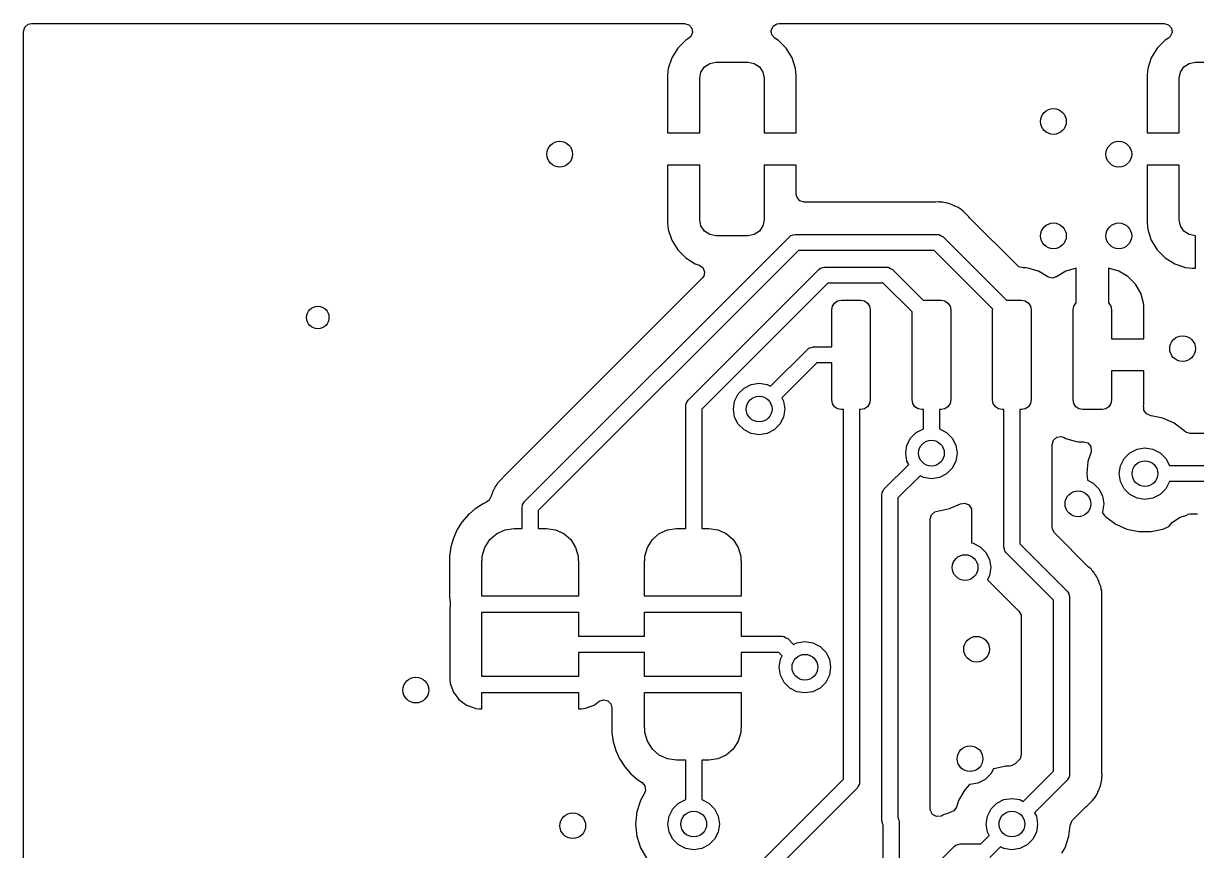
# Model space of a CAD drawing. Extents: x 3.82 to 4.98, y -3.18 to -2.42.
# Drawn here: x 3.82 to 4.538, y -2.926 to -2.42 of the extents above; entities that cross this region are included whole.
import ezdxf

# ---------------------------------------------------------------- set-up
doc = ezdxf.new("R2010")
doc.units = 0
doc.header["$MEASUREMENT"] = 0
doc.layers.add('BLACK', color=7, linetype='CONTINUOUS')

msp = doc.modelspace()

# ---------------------------------------------------------------- linework, layer by layer
at = {"layer": 'BLACK', "linetype": 'CONTINUOUS'}
for p, q in [((3.82, -2.42488), (3.82077, -2.42224)), ((3.82, -2.77047), (3.82, -2.42488)), ((3.82077, -2.42224), (3.82285, -2.42044)), ((3.82285, -2.42044), (3.82488, -2.42)), ((3.82488, -2.42), (4.22443, -2.42)), ((4.22443, -2.42), (4.22707, -2.42077)), ((4.22707, -2.42077), (4.22887, -2.42285)), ((4.22887, -2.42285), (4.22926, -2.42558)), ((4.27742, -2.42428), (4.27852, -2.42175)), ((4.27786, -2.42699), (4.27742, -2.42428)), ((4.27852, -2.42175), (4.2808, -2.42022)), ((4.2808, -2.42022), (4.28227, -2.42)), ((4.28227, -2.42), (4.51773, -2.42)), ((4.51773, -2.42), (4.52037, -2.42077)), ((4.52037, -2.42077), (4.52217, -2.42285)), ((4.52217, -2.42285), (4.52257, -2.42558)), ((4.22507, -2.43022), (4.22018, -2.4351)), ((4.22699, -2.42904), (4.22507, -2.43022)), ((4.22812, -2.42808), (4.22699, -2.42904)), ((4.22926, -2.42558), (4.22812, -2.42808)), ((4.2797, -2.42904), (4.27786, -2.42699)), ((4.28163, -2.43022), (4.2797, -2.42904)), ((4.28651, -2.4351), (4.28163, -2.43022)), ((4.51837, -2.43022), (4.51349, -2.4351)), ((4.5203, -2.42904), (4.51837, -2.43022)), ((4.52142, -2.42808), (4.5203, -2.42904)), ((4.52257, -2.42558), (4.52142, -2.42808)), ((4.22018, -2.4351), (4.21656, -2.44098)), ((4.29013, -2.44098), (4.28651, -2.4351)), ((4.51349, -2.4351), (4.50987, -2.44098)), ((4.21656, -2.44098), (4.21439, -2.44753)), ((4.21656, -2.44098), (4.21656, -2.44098)), ((4.23441, -2.44978), (4.23654, -2.44658)), ((4.23654, -2.44658), (4.23974, -2.44445)), ((4.23974, -2.44445), (4.2435, -2.4437)), ((4.2435, -2.4437), (4.26319, -2.4437)), ((4.26319, -2.4437), (4.26696, -2.44445)), ((4.26696, -2.44445), (4.27015, -2.44658)), ((4.27015, -2.44658), (4.27228, -2.44978)), ((4.2923, -2.44753), (4.29013, -2.44098)), ((4.29013, -2.44098), (4.29013, -2.44098)), ((4.50987, -2.44098), (4.5077, -2.44753)), ((4.50987, -2.44098), (4.50987, -2.44098)), ((4.52772, -2.44978), (4.52985, -2.44658)), ((4.52985, -2.44658), (4.53304, -2.44445)), ((4.53304, -2.44445), (4.53681, -2.4437)), ((4.53681, -2.4437), (4.5565, -2.4437)), ((4.21439, -2.44753), (4.21398, -2.45158)), ((4.21398, -2.45158), (4.21398, -2.48701)), ((4.21439, -2.44753), (4.21439, -2.44753)), ((4.23366, -2.45354), (4.23441, -2.44978)), ((4.23366, -2.48701), (4.23366, -2.45354)), ((4.27228, -2.44978), (4.27303, -2.45354)), ((4.27303, -2.45354), (4.27303, -2.48701)), ((4.29272, -2.45158), (4.2923, -2.44753)), ((4.29272, -2.48701), (4.29272, -2.45158)), ((4.29272, -2.45158), (4.29272, -2.45158)), ((4.5077, -2.44753), (4.50728, -2.45158)), ((4.50728, -2.45158), (4.50728, -2.48701)), ((4.5077, -2.44753), (4.5077, -2.44753)), ((4.52697, -2.45354), (4.52772, -2.44978)), ((4.52697, -2.48701), (4.52697, -2.45354)), ((4.21398, -2.48701), (4.23366, -2.48701)), ((4.27303, -2.48701), (4.29272, -2.48701)), ((4.50728, -2.48701), (4.52697, -2.48701)), ((4.23366, -2.50669), (4.21398, -2.50669)), ((4.21398, -2.50669), (4.21398, -2.54213)), ((4.23366, -2.54016), (4.23366, -2.50669)), ((4.29272, -2.50669), (4.27303, -2.50669)), ((4.27303, -2.50669), (4.27303, -2.54016)), ((4.29272, -2.52449), (4.29272, -2.50669)), ((4.52697, -2.50669), (4.50728, -2.50669)), ((4.50728, -2.50669), (4.50728, -2.54213)), ((4.52697, -2.54016), (4.52697, -2.50669)), ((4.29316, -2.52652), (4.29272, -2.52449)), ((4.29496, -2.5286), (4.29316, -2.52652)), ((4.2976, -2.52937), (4.29496, -2.5286)), ((4.37772, -2.52937), (4.2976, -2.52937)), ((4.37795, -2.52936), (4.37772, -2.52937)), ((4.37978, -2.52919), (4.37795, -2.52936)), ((4.38027, -2.52927), (4.37978, -2.52919)), ((4.37978, -2.52919), (4.37978, -2.52919)), ((4.38056, -2.52931), (4.38027, -2.52927)), ((4.38132, -2.52937), (4.38056, -2.52931)), ((4.38211, -2.52937), (4.38132, -2.52937)), ((4.38389, -2.52983), (4.38211, -2.52937)), ((4.38211, -2.52937), (4.38211, -2.52937)), ((4.38411, -2.52988), (4.38389, -2.52983)), ((4.38592, -2.53016), (4.38411, -2.52988)), ((4.38593, -2.53016), (4.38592, -2.53016)), ((4.38665, -2.53048), (4.38593, -2.53016)), ((4.38737, -2.53073), (4.38665, -2.53048)), ((4.38814, -2.53092), (4.38737, -2.53073)), ((4.38974, -2.53181), (4.38814, -2.53092)), ((4.38814, -2.53092), (4.38814, -2.53092)), ((4.38995, -2.53191), (4.38974, -2.53181)), ((4.39164, -2.53263), (4.38995, -2.53191)), ((4.39226, -2.53312), (4.39164, -2.53263)), ((4.3929, -2.53354), (4.39226, -2.53312)), ((4.39359, -2.53392), (4.3929, -2.53354)), ((4.39493, -2.53518), (4.39359, -2.53392)), ((4.39359, -2.53392), (4.39359, -2.53392)), ((4.39359, -2.53392), (4.39359, -2.53392)), ((4.3951, -2.53532), (4.39493, -2.53518)), ((4.39532, -2.53549), (4.3951, -2.53532)), ((4.39573, -2.5359), (4.39532, -2.53549)), ((4.39614, -2.53631), (4.39573, -2.5359)), ((4.39813, -2.53818), (4.39614, -2.53631)), ((4.39832, -2.53841), (4.39813, -2.53818)), ((4.39813, -2.53818), (4.39813, -2.53818)), ((4.39833, -2.53841), (4.39832, -2.53841)), ((4.39872, -2.53889), (4.39833, -2.53841)), ((4.42806, -2.56824), (4.39872, -2.53889)), ((4.21398, -2.54213), (4.21439, -2.54617)), ((4.21439, -2.54617), (4.21656, -2.55272)), ((4.23441, -2.54392), (4.23366, -2.54016)), ((4.23654, -2.54712), (4.23441, -2.54392)), ((4.23974, -2.54925), (4.23654, -2.54712)), ((4.27015, -2.54712), (4.26696, -2.54925)), ((4.27228, -2.54392), (4.27015, -2.54712)), ((4.27303, -2.54016), (4.27228, -2.54392)), ((4.50728, -2.54213), (4.5077, -2.54617)), ((4.5077, -2.54617), (4.50987, -2.55272)), ((4.52772, -2.54392), (4.52697, -2.54016)), ((4.52985, -2.54712), (4.52772, -2.54392)), ((4.53304, -2.54925), (4.52985, -2.54712)), ((4.12652, -2.71252), (4.28852, -2.55052)), ((4.21656, -2.55272), (4.21656, -2.55272)), ((4.21656, -2.55272), (4.22018, -2.5586)), ((4.2435, -2.55), (4.23974, -2.54925)), ((4.26319, -2.55), (4.2435, -2.55)), ((4.26696, -2.54925), (4.26319, -2.55)), ((4.28852, -2.55052), (4.28922, -2.54999)), ((4.28922, -2.54999), (4.28934, -2.54986)), ((4.28934, -2.54986), (4.28944, -2.54983)), ((4.28944, -2.54983), (4.28964, -2.54968)), ((4.28964, -2.54968), (4.29083, -2.54942)), ((4.29083, -2.54942), (4.292, -2.54908)), ((4.292, -2.54908), (4.379, -2.54908)), ((4.379, -2.54908), (4.37987, -2.5492)), ((4.37987, -2.5492), (4.38005, -2.54919)), ((4.38005, -2.54919), (4.38014, -2.54924)), ((4.38014, -2.54924), (4.38039, -2.54928)), ((4.38039, -2.54928), (4.38141, -2.54994)), ((4.38141, -2.54994), (4.38248, -2.55052)), ((4.38248, -2.55052), (4.42133, -2.58937)), ((4.50987, -2.55272), (4.50987, -2.55272)), ((4.50987, -2.55272), (4.51349, -2.5586)), ((4.53681, -2.55), (4.53304, -2.54925)), ((4.53681, -2.56968), (4.53681, -2.55)), ((4.29404, -2.55892), (4.13492, -2.71804)), ((4.22018, -2.5586), (4.22507, -2.56348)), ((4.37696, -2.55892), (4.29404, -2.55892)), ((4.41288, -2.59484), (4.37696, -2.55892)), ((4.51349, -2.5586), (4.51837, -2.56348)), ((4.22507, -2.56348), (4.23094, -2.5671)), ((4.23094, -2.5671), (4.23094, -2.5671)), ((4.23094, -2.5671), (4.23329, -2.56788)), ((4.23329, -2.56788), (4.23555, -2.56945)), ((4.42887, -2.56889), (4.42806, -2.56824)), ((4.51837, -2.56348), (4.52425, -2.5671)), ((4.52425, -2.5671), (4.52425, -2.5671)), ((4.52425, -2.5671), (4.5308, -2.56927)), ((4.23521, -2.57597), (4.11489, -2.69628)), ((4.22652, -2.65058), (4.30658, -2.57052)), ((4.23612, -2.57469), (4.23521, -2.57597)), ((4.23555, -2.56945), (4.23661, -2.57199)), ((4.23661, -2.57199), (4.23612, -2.57469)), ((4.30658, -2.57052), (4.30728, -2.56999)), ((4.30728, -2.56999), (4.30739, -2.56986)), ((4.30739, -2.56986), (4.3075, -2.56983)), ((4.3075, -2.56983), (4.3077, -2.56968)), ((4.3077, -2.56968), (4.30889, -2.56942)), ((4.30889, -2.56942), (4.31005, -2.56908)), ((4.31005, -2.56908), (4.348, -2.56908)), ((4.348, -2.56908), (4.34887, -2.5692)), ((4.34887, -2.5692), (4.34905, -2.56919)), ((4.34905, -2.56919), (4.34914, -2.56924)), ((4.34914, -2.56924), (4.34939, -2.56928)), ((4.34939, -2.56928), (4.35041, -2.56994)), ((4.35041, -2.56994), (4.35148, -2.57052)), ((4.35148, -2.57052), (4.37033, -2.58937)), ((4.43151, -2.56967), (4.42887, -2.56889)), ((4.4331, -2.56967), (4.43151, -2.56967)), ((4.43455, -2.56978), (4.4331, -2.56967)), ((4.4331, -2.56967), (4.4331, -2.56967)), ((4.43459, -2.56979), (4.43455, -2.56978)), ((4.43455, -2.56978), (4.43455, -2.56978)), ((4.44076, -2.57158), (4.43459, -2.56979)), ((4.44079, -2.5716), (4.44076, -2.57158)), ((4.44076, -2.57158), (4.44076, -2.57158)), ((4.44076, -2.57158), (4.44076, -2.57158)), ((4.44076, -2.57158), (4.44076, -2.57158)), ((4.44658, -2.57503), (4.44079, -2.5716)), ((4.44696, -2.57527), (4.44658, -2.57503)), ((4.44966, -2.57581), (4.44696, -2.57527)), ((4.45179, -2.57497), (4.44966, -2.57581)), ((4.45184, -2.57505), (4.45179, -2.57497)), ((4.45767, -2.5716), (4.45184, -2.57505)), ((4.46388, -2.5698), (4.45767, -2.5716)), ((4.46398, -2.56979), (4.46388, -2.5698)), ((4.46398, -2.59094), (4.46398, -2.56979)), ((4.48376, -2.5698), (4.48366, -2.56979)), ((4.48366, -2.56979), (4.48366, -2.59094)), ((4.48997, -2.5716), (4.48376, -2.5698)), ((4.49553, -2.57489), (4.48997, -2.5716)), ((4.48997, -2.5716), (4.48997, -2.5716)), ((4.50011, -2.57947), (4.49553, -2.57489)), ((4.49553, -2.57489), (4.49553, -2.57489)), ((4.5308, -2.56927), (4.5308, -2.56927)), ((4.5308, -2.56927), (4.53484, -2.56968)), ((4.53484, -2.56968), (4.53681, -2.56968)), ((4.53681, -2.56968), (4.53681, -2.56968)), ((4.31209, -2.57892), (4.23492, -2.65609)), ((4.34596, -2.57892), (4.31209, -2.57892)), ((4.36358, -2.59654), (4.34596, -2.57892)), ((4.5034, -2.58503), (4.50011, -2.57947)), ((4.50011, -2.57947), (4.50011, -2.57947)), ((4.3161, -2.5911), (4.31802, -2.58982)), ((4.31802, -2.58982), (4.32028, -2.58937)), ((4.32028, -2.58937), (4.33209, -2.58937)), ((4.33209, -2.58937), (4.33435, -2.58982)), ((4.33435, -2.58982), (4.33626, -2.5911)), ((4.37033, -2.58937), (4.3813, -2.58937)), ((4.3813, -2.58937), (4.38356, -2.58982)), ((4.38356, -2.58982), (4.38548, -2.5911)), ((4.42133, -2.58937), (4.43051, -2.58937)), ((4.43051, -2.58937), (4.43277, -2.58982)), ((4.43277, -2.58982), (4.43469, -2.5911)), ((4.5052, -2.59124), (4.5034, -2.58503)), ((4.5034, -2.58503), (4.5034, -2.58503)), ((4.31437, -2.59528), (4.31482, -2.59302)), ((4.31437, -2.61791), (4.31437, -2.59528)), ((4.31482, -2.59302), (4.3161, -2.5911)), ((4.33626, -2.5911), (4.33754, -2.59302)), ((4.33754, -2.59302), (4.33799, -2.59528)), ((4.33799, -2.59528), (4.33799, -2.65039)), ((4.36358, -2.65039), (4.36358, -2.59654)), ((4.38548, -2.5911), (4.38676, -2.59302)), ((4.38676, -2.59302), (4.3872, -2.59528)), ((4.3872, -2.59528), (4.3872, -2.65039)), ((4.4128, -2.59528), (4.41288, -2.59484)), ((4.4128, -2.65039), (4.4128, -2.59528)), ((4.43469, -2.5911), (4.43597, -2.59302)), ((4.43597, -2.59302), (4.43642, -2.59528)), ((4.43642, -2.59528), (4.43642, -2.65039)), ((4.46201, -2.59528), (4.46246, -2.59302)), ((4.46201, -2.65039), (4.46201, -2.59528)), ((4.46246, -2.59302), (4.46374, -2.5911)), ((4.46374, -2.5911), (4.46398, -2.59094)), ((4.48366, -2.59094), (4.4839, -2.5911)), ((4.4839, -2.5911), (4.48518, -2.59302)), ((4.48518, -2.59302), (4.48563, -2.59528)), ((4.48563, -2.59528), (4.48563, -2.61299)), ((4.50531, -2.59269), (4.5052, -2.59124)), ((4.5052, -2.59124), (4.5052, -2.59124)), ((4.50531, -2.61299), (4.50531, -2.59269)), ((4.29969, -2.61935), (4.30039, -2.61883)), ((4.30039, -2.61883), (4.3005, -2.61869)), ((4.3005, -2.61869), (4.30061, -2.61866)), ((4.30061, -2.61866), (4.30081, -2.61852)), ((4.30081, -2.61852), (4.302, -2.61826)), ((4.302, -2.61826), (4.30317, -2.61791)), ((4.30317, -2.61791), (4.31437, -2.61791)), ((4.48563, -2.61299), (4.50531, -2.61299)), ((4.27695, -2.64209), (4.29969, -2.61935)), ((4.3052, -2.62776), (4.28391, -2.64905)), ((4.31437, -2.62776), (4.3052, -2.62776)), ((4.31437, -2.65039), (4.31437, -2.62776)), ((4.50531, -2.63268), (4.48563, -2.63268)), ((4.48563, -2.63268), (4.48563, -2.65039)), ((4.50531, -2.65298), (4.50531, -2.63268)), ((4.26513, -2.64102), (4.27, -2.64025)), ((4.27, -2.64025), (4.27487, -2.64102)), ((4.25502, -2.65113), (4.25726, -2.64674)), ((4.25726, -2.64674), (4.26074, -2.64326)), ((4.26074, -2.64326), (4.26513, -2.64102)), ((4.27487, -2.64102), (4.27695, -2.64209)), ((4.22508, -2.65405), (4.2252, -2.65319)), ((4.22508, -2.72913), (4.22508, -2.65405)), ((4.22519, -2.65301), (4.22524, -2.65291)), ((4.2252, -2.65319), (4.22519, -2.65301)), ((4.22524, -2.65291), (4.22528, -2.65267)), ((4.22528, -2.65267), (4.22594, -2.65164)), ((4.22594, -2.65164), (4.22652, -2.65058)), ((4.25425, -2.656), (4.25502, -2.65113)), ((4.28391, -2.64905), (4.28498, -2.65113)), ((4.28498, -2.65113), (4.28575, -2.656)), ((4.31482, -2.65265), (4.31437, -2.65039)), ((4.3161, -2.65457), (4.31482, -2.65265)), ((4.31802, -2.65585), (4.3161, -2.65457)), ((4.33626, -2.65457), (4.33435, -2.65585)), ((4.33754, -2.65265), (4.33626, -2.65457)), ((4.33799, -2.65039), (4.33754, -2.65265)), ((4.36403, -2.65265), (4.36358, -2.65039)), ((4.36531, -2.65457), (4.36403, -2.65265)), ((4.36723, -2.65585), (4.36531, -2.65457)), ((4.38548, -2.65457), (4.38356, -2.65585)), ((4.38676, -2.65265), (4.38548, -2.65457)), ((4.3872, -2.65039), (4.38676, -2.65265)), ((4.41324, -2.65265), (4.4128, -2.65039)), ((4.41452, -2.65457), (4.41324, -2.65265)), ((4.41644, -2.65585), (4.41452, -2.65457)), ((4.43469, -2.65457), (4.43277, -2.65585)), ((4.43597, -2.65265), (4.43469, -2.65457)), ((4.43642, -2.65039), (4.43597, -2.65265)), ((4.46246, -2.65265), (4.46201, -2.65039)), ((4.46374, -2.65457), (4.46246, -2.65265)), ((4.46565, -2.65585), (4.46374, -2.65457)), ((4.4839, -2.65457), (4.48198, -2.65585)), ((4.48518, -2.65265), (4.4839, -2.65457)), ((4.48563, -2.65039), (4.48518, -2.65265)), ((4.50518, -2.65468), (4.50531, -2.65298)), ((4.50525, -2.65468), (4.50518, -2.65468)), ((4.5054, -2.65675), (4.50525, -2.65468)), ((4.23492, -2.65609), (4.23492, -2.72913)), ((4.25502, -2.66087), (4.25425, -2.656)), ((4.25726, -2.66526), (4.25502, -2.66087)), ((4.28498, -2.66087), (4.28274, -2.66526)), ((4.28575, -2.656), (4.28498, -2.66087)), ((4.32028, -2.6563), (4.31802, -2.65585)), ((4.32162, -2.6563), (4.32028, -2.6563)), ((4.32162, -2.88242), (4.32162, -2.6563)), ((4.33209, -2.6563), (4.33146, -2.6563)), ((4.33146, -2.6563), (4.33146, -2.88446)), ((4.33435, -2.65585), (4.33209, -2.6563)), ((4.36949, -2.6563), (4.36723, -2.65585)), ((4.37047, -2.6563), (4.36949, -2.6563)), ((4.37047, -2.66805), (4.37047, -2.6563)), ((4.3813, -2.6563), (4.38031, -2.6563)), ((4.38031, -2.6563), (4.38031, -2.66805)), ((4.38356, -2.65585), (4.3813, -2.6563)), ((4.4187, -2.6563), (4.41644, -2.65585)), ((4.41969, -2.6563), (4.4187, -2.6563)), ((4.41969, -2.74061), (4.41969, -2.6563)), ((4.43051, -2.6563), (4.42953, -2.6563)), ((4.42953, -2.6563), (4.42953, -2.73857)), ((4.43277, -2.65585), (4.43051, -2.6563)), ((4.46791, -2.6563), (4.46565, -2.65585)), ((4.47972, -2.6563), (4.46791, -2.6563)), ((4.48198, -2.65585), (4.47972, -2.6563)), ((4.50697, -2.659), (4.5054, -2.65675)), ((4.50951, -2.66005), (4.50697, -2.659)), ((4.50973, -2.66007), (4.50951, -2.66005)), ((4.51702, -2.66162), (4.50973, -2.66007)), ((4.52382, -2.66465), (4.51702, -2.66162)), ((4.51702, -2.66162), (4.51702, -2.66162)), ((4.26074, -2.66874), (4.25726, -2.66526)), ((4.26513, -2.67098), (4.26074, -2.66874)), ((4.27926, -2.66874), (4.27487, -2.67098)), ((4.28274, -2.66526), (4.27926, -2.66874)), ((4.36614, -2.67026), (4.37047, -2.66805)), ((4.38031, -2.66805), (4.38465, -2.67026)), ((4.52985, -2.66903), (4.52382, -2.66465)), ((4.52382, -2.66465), (4.52382, -2.66465)), ((4.53008, -2.66928), (4.52985, -2.66903)), ((4.52985, -2.66903), (4.52985, -2.66903)), ((4.27, -2.67175), (4.26513, -2.67098)), ((4.27487, -2.67098), (4.27, -2.67175)), ((4.36042, -2.67813), (4.36265, -2.67374)), ((4.36265, -2.67374), (4.36614, -2.67026)), ((4.38465, -2.67026), (4.38813, -2.67374)), ((4.38813, -2.67374), (4.39037, -2.67813)), ((4.44923, -2.67764), (4.45001, -2.675)), ((4.45001, -2.675), (4.45209, -2.67319)), ((4.45209, -2.67319), (4.45481, -2.6728)), ((4.45481, -2.6728), (4.4566, -2.67343)), ((4.4566, -2.67343), (4.45767, -2.67407)), ((4.45767, -2.67407), (4.45767, -2.67407)), ((4.45767, -2.67407), (4.46388, -2.67587)), ((4.46388, -2.67587), (4.46388, -2.67587)), ((4.46388, -2.67587), (4.46533, -2.67598)), ((4.46533, -2.67598), (4.46835, -2.67598)), ((4.46835, -2.67598), (4.47099, -2.67676)), ((4.53107, -2.67012), (4.53008, -2.66928)), ((4.53371, -2.6709), (4.53107, -2.67012)), ((4.54916, -2.6709), (4.53371, -2.6709)), ((4.35965, -2.683), (4.36042, -2.67813)), ((4.36042, -2.68787), (4.35965, -2.683)), ((4.39037, -2.67813), (4.39114, -2.683)), ((4.39114, -2.683), (4.39037, -2.68787)), ((4.44923, -2.72838), (4.44923, -2.67764)), ((4.47099, -2.67676), (4.47279, -2.67884)), ((4.473, -2.68237), (4.47153, -2.68689)), ((4.47279, -2.67884), (4.47318, -2.68156)), ((4.47318, -2.68156), (4.473, -2.68237)), ((4.49326, -2.68627), (4.49674, -2.68278)), ((4.49674, -2.68278), (4.50113, -2.68055)), ((4.50113, -2.68055), (4.506, -2.67978)), ((4.506, -2.67978), (4.51087, -2.68055)), ((4.51087, -2.68055), (4.51526, -2.68278)), ((4.51526, -2.68278), (4.51874, -2.68627)), ((4.34652, -2.70491), (4.36148, -2.68995)), ((4.36148, -2.68995), (4.36042, -2.68787)), ((4.39037, -2.68787), (4.38813, -2.69226)), ((4.47113, -2.68811), (4.47035, -2.69552)), ((4.47153, -2.68689), (4.47113, -2.68811)), ((4.49025, -2.69552), (4.49102, -2.69066)), ((4.49102, -2.69066), (4.49326, -2.68627)), ((4.51874, -2.68627), (4.52095, -2.6906)), ((4.52095, -2.6906), (4.55044, -2.6906)), ((4.11418, -2.69687), (4.11231, -2.69886)), ((4.11441, -2.69668), (4.11418, -2.69687)), ((4.11489, -2.69628), (4.11441, -2.69667)), ((4.11441, -2.69667), (4.11441, -2.69668)), ((4.36844, -2.69691), (4.35492, -2.71043)), ((4.37053, -2.69798), (4.36844, -2.69691)), ((4.38465, -2.69574), (4.38026, -2.69798)), ((4.38813, -2.69226), (4.38465, -2.69574)), ((4.47035, -2.69552), (4.47077, -2.69948)), ((4.49102, -2.70039), (4.49025, -2.69552)), ((4.10791, -2.70505), (4.1078, -2.70526)), ((4.10863, -2.70336), (4.10791, -2.70505)), ((4.10912, -2.70274), (4.10863, -2.70336)), ((4.10863, -2.70336), (4.10863, -2.70336)), ((4.10954, -2.7021), (4.10912, -2.70274)), ((4.10992, -2.70141), (4.10954, -2.7021)), ((4.11117, -2.70007), (4.10992, -2.70141)), ((4.10992, -2.70141), (4.10992, -2.70141)), ((4.11132, -2.6999), (4.11117, -2.70007)), ((4.11149, -2.69968), (4.11132, -2.6999)), ((4.11231, -2.69886), (4.11149, -2.69968)), ((4.11149, -2.69968), (4.11149, -2.69968)), ((4.34594, -2.70598), (4.34652, -2.70491)), ((4.37539, -2.69875), (4.37053, -2.69798)), ((4.38026, -2.69798), (4.37539, -2.69875)), ((4.47077, -2.69948), (4.47426, -2.70126)), ((4.47426, -2.70126), (4.47774, -2.70474)), ((4.47774, -2.70474), (4.47998, -2.70913)), ((4.49326, -2.70478), (4.49102, -2.70039)), ((4.49674, -2.70826), (4.49326, -2.70478)), ((4.51874, -2.70478), (4.51526, -2.70826)), ((4.52095, -2.70044), (4.51874, -2.70478)), ((4.5484, -2.70044), (4.52095, -2.70044)), ((4.10495, -2.71178), (4.10333, -2.71298)), ((4.10613, -2.7093), (4.10495, -2.71178)), ((4.10616, -2.70908), (4.10613, -2.7093)), ((4.10648, -2.70835), (4.10616, -2.70907)), ((4.10616, -2.70907), (4.10616, -2.70908)), ((4.10673, -2.70763), (4.10648, -2.70835)), ((4.10692, -2.70686), (4.10673, -2.70763)), ((4.1078, -2.70526), (4.10692, -2.70686)), ((4.34508, -2.70839), (4.3452, -2.70752)), ((4.34508, -2.908), (4.34508, -2.70839)), ((4.34519, -2.70735), (4.34524, -2.70725)), ((4.3452, -2.70752), (4.34519, -2.70735)), ((4.34524, -2.70725), (4.34528, -2.70701)), ((4.34528, -2.70701), (4.34594, -2.70598)), ((4.35492, -2.71043), (4.35492, -2.90612)), ((4.47998, -2.70913), (4.48075, -2.714)), ((4.50113, -2.7105), (4.49674, -2.70826)), ((4.506, -2.71127), (4.50113, -2.7105)), ((4.51087, -2.7105), (4.506, -2.71127)), ((4.51526, -2.70826), (4.51087, -2.7105)), ((4.09637, -2.71704), (4.09278, -2.72015)), ((4.10114, -2.71398), (4.09637, -2.71704)), ((4.09637, -2.71704), (4.09637, -2.71704)), ((4.10333, -2.71298), (4.10114, -2.71398)), ((4.10114, -2.71398), (4.10114, -2.71398)), ((4.12508, -2.716), (4.1252, -2.71513)), ((4.12508, -2.72913), (4.12508, -2.716)), ((4.12519, -2.71495), (4.12524, -2.71486)), ((4.1252, -2.71513), (4.12519, -2.71495)), ((4.12524, -2.71486), (4.12528, -2.71461)), ((4.12528, -2.71461), (4.12594, -2.71359)), ((4.12594, -2.71359), (4.12652, -2.71252)), ((4.13492, -2.71804), (4.13492, -2.72913)), ((4.3754, -2.72068), (4.37748, -2.71888)), ((4.37748, -2.71888), (4.379, -2.71847)), ((4.379, -2.71847), (4.37912, -2.71845)), ((4.37912, -2.71845), (4.38641, -2.7169)), ((4.37912, -2.71845), (4.37912, -2.71845)), ((4.38641, -2.7169), (4.39311, -2.71392)), ((4.39311, -2.71392), (4.39584, -2.71355)), ((4.39584, -2.71355), (4.39833, -2.71472)), ((4.39833, -2.71472), (4.3998, -2.71705)), ((4.3998, -2.71705), (4.39998, -2.71838)), ((4.39998, -2.71838), (4.39998, -2.73735)), ((4.47998, -2.71887), (4.47974, -2.71934)), ((4.47974, -2.71934), (4.48135, -2.72114)), ((4.48075, -2.714), (4.47998, -2.71887)), ((4.08782, -2.72591), (4.08532, -2.72979)), ((4.08838, -2.72503), (4.08782, -2.72591)), ((4.09209, -2.72075), (4.08838, -2.72503)), ((4.09278, -2.72015), (4.09209, -2.72075)), ((4.09209, -2.72075), (4.09209, -2.72075)), ((4.37463, -2.72332), (4.3754, -2.72068)), ((4.37463, -2.90061), (4.37463, -2.72332)), ((4.48135, -2.72114), (4.48215, -2.72202)), ((4.48215, -2.72202), (4.48818, -2.7264)), ((4.48818, -2.7264), (4.48818, -2.7264)), ((4.48818, -2.7264), (4.49498, -2.72943)), ((4.5205, -2.72788), (4.52275, -2.72528)), ((4.52275, -2.72528), (4.52746, -2.72225)), ((4.52746, -2.72225), (4.53095, -2.72123)), ((4.53095, -2.72123), (4.53242, -2.72032)), ((4.53242, -2.72032), (4.53371, -2.72015)), ((4.53371, -2.72015), (4.53822, -2.72015)), ((4.08532, -2.72979), (4.08297, -2.73495)), ((4.08532, -2.72979), (4.08532, -2.72979)), ((4.10528, -2.73593), (4.10951, -2.73226)), ((4.10951, -2.73226), (4.11461, -2.72993)), ((4.11461, -2.72993), (4.12016, -2.72913)), ((4.12016, -2.72913), (4.12508, -2.72913)), ((4.13492, -2.72913), (4.13984, -2.72913)), ((4.13984, -2.72913), (4.14539, -2.72993)), ((4.14539, -2.72993), (4.15049, -2.73226)), ((4.15049, -2.73226), (4.15472, -2.73593)), ((4.20467, -2.73593), (4.2089, -2.73226)), ((4.2089, -2.73226), (4.214, -2.72993)), ((4.214, -2.72993), (4.21955, -2.72913)), ((4.21955, -2.72913), (4.22508, -2.72913)), ((4.23492, -2.72913), (4.23923, -2.72913)), ((4.23923, -2.72913), (4.24478, -2.72993)), ((4.24478, -2.72993), (4.24987, -2.73226)), ((4.24987, -2.73226), (4.25411, -2.73593)), ((4.44934, -2.72942), (4.44923, -2.72838)), ((4.45066, -2.73184), (4.44934, -2.72942)), ((4.47151, -2.75268), (4.45066, -2.73184)), ((4.49498, -2.72943), (4.49498, -2.72943)), ((4.49498, -2.72943), (4.50227, -2.73098)), ((4.50227, -2.73098), (4.50227, -2.73098)), ((4.50227, -2.73098), (4.50973, -2.73098)), ((4.50973, -2.73098), (4.51702, -2.72943)), ((4.50973, -2.73098), (4.50973, -2.73098)), ((4.51702, -2.72943), (4.5205, -2.72788)), ((4.08137, -2.74038), (4.08057, -2.74599)), ((4.08297, -2.73495), (4.08137, -2.74038)), ((4.08137, -2.74038), (4.08137, -2.74038)), ((4.10067, -2.74602), (4.10225, -2.74064)), ((4.10225, -2.74064), (4.10528, -2.73593)), ((4.15472, -2.73593), (4.15775, -2.74064)), ((4.15775, -2.74064), (4.15933, -2.74602)), ((4.20006, -2.74602), (4.20164, -2.74064)), ((4.20164, -2.74064), (4.20467, -2.73593)), ((4.25411, -2.73593), (4.25714, -2.74064)), ((4.25714, -2.74064), (4.25872, -2.74602)), ((4.39998, -2.73735), (4.39992, -2.73787)), ((4.39992, -2.73787), (4.40087, -2.73802)), ((4.40087, -2.73802), (4.40526, -2.74026)), ((4.40526, -2.74026), (4.40874, -2.74374)), ((4.42003, -2.74177), (4.41969, -2.74061)), ((4.42953, -2.73857), (4.45848, -2.76752)), ((4.08057, -2.74599), (4.08057, -2.77047)), ((4.10067, -2.74882), (4.10067, -2.74602)), ((4.15933, -2.74602), (4.15933, -2.74882)), ((4.20006, -2.74882), (4.20006, -2.74602)), ((4.25872, -2.74602), (4.25872, -2.74882)), ((4.40874, -2.74374), (4.41098, -2.74813)), ((4.41098, -2.74813), (4.41175, -2.753)), ((4.42029, -2.74296), (4.42003, -2.74177)), ((4.42044, -2.74316), (4.42029, -2.74296)), ((4.42047, -2.74327), (4.42044, -2.74316)), ((4.4206, -2.74338), (4.42047, -2.74327)), ((4.42113, -2.74409), (4.4206, -2.74338)), ((4.45008, -2.77304), (4.42113, -2.74409)), ((4.10047, -2.77047), (4.10047, -2.74882)), ((4.10047, -2.74882), (4.10067, -2.74882)), ((4.15933, -2.74882), (4.15953, -2.74882)), ((4.15953, -2.74882), (4.15953, -2.77047)), ((4.19986, -2.77047), (4.19986, -2.74882)), ((4.19986, -2.74882), (4.20006, -2.74882)), ((4.25872, -2.74882), (4.25892, -2.74882)), ((4.25892, -2.74882), (4.25892, -2.77047)), ((4.41175, -2.753), (4.41098, -2.75787)), ((4.47168, -2.75284), (4.47151, -2.75268)), ((4.47309, -2.75401), (4.47168, -2.75284)), ((4.47326, -2.75424), (4.47309, -2.75401)), ((4.47356, -2.75465), (4.47326, -2.75424)), ((4.47406, -2.75523), (4.47356, -2.75465)), ((4.47461, -2.75579), (4.47406, -2.75523)), ((4.41098, -2.75787), (4.40965, -2.76047)), ((4.40965, -2.76047), (4.41862, -2.76945)), ((4.47463, -2.75582), (4.47461, -2.75579)), ((4.47461, -2.75579), (4.47461, -2.75579)), ((4.47533, -2.757), (4.47463, -2.75582)), ((4.47555, -2.75737), (4.47533, -2.757)), ((4.47567, -2.75756), (4.47555, -2.75737)), ((4.47666, -2.75892), (4.47567, -2.75756)), ((4.47675, -2.75904), (4.47666, -2.75892)), ((4.47704, -2.75978), (4.47675, -2.75904)), ((4.47738, -2.76046), (4.47704, -2.75978)), ((4.47778, -2.76114), (4.47738, -2.76046)), ((4.47829, -2.7629), (4.47778, -2.76114)), ((4.47778, -2.76114), (4.47778, -2.76114)), ((4.41862, -2.76945), (4.42894, -2.77977)), ((4.45848, -2.76752), (4.45901, -2.76822)), ((4.45901, -2.76822), (4.45914, -2.76834)), ((4.45914, -2.76834), (4.45917, -2.76844)), ((4.45917, -2.76844), (4.45932, -2.76864)), ((4.45932, -2.76864), (4.45958, -2.76983)), ((4.47837, -2.76312), (4.47829, -2.7629)), ((4.47904, -2.76483), (4.47837, -2.76312)), ((4.47914, -2.76561), (4.47904, -2.76483)), ((4.4793, -2.76636), (4.47914, -2.76561)), ((4.47952, -2.76712), (4.4793, -2.76636)), ((4.47957, -2.76895), (4.47952, -2.76712)), ((4.47959, -2.76918), (4.47957, -2.76895)), ((4.47963, -2.76945), (4.47959, -2.76918)), ((4.47963, -2.77061), (4.47963, -2.76945)), ((3.82, -3.17512), (3.82, -2.77047)), ((4.08057, -2.77047), (4.08077, -2.77331)), ((4.08077, -2.77331), (4.08077, -2.77331)), ((4.08077, -2.77331), (4.08091, -2.77378)), ((4.08105, -2.77578), (4.08077, -2.77843)), ((4.08091, -2.77378), (4.08096, -2.77577)), ((4.08096, -2.77577), (4.08105, -2.77578)), ((4.15953, -2.77047), (4.10047, -2.77047)), ((4.25892, -2.77047), (4.19986, -2.77047)), ((4.45008, -2.87757), (4.45008, -2.77304)), ((4.45958, -2.76983), (4.45992, -2.771)), ((4.45992, -2.771), (4.45992, -2.87961)), ((4.47971, -2.77334), (4.47963, -2.77061)), ((4.47963, -2.77426), (4.47969, -2.77364)), ((4.47963, -2.87833), (4.47963, -2.77426)), ((4.47968, -2.77364), (4.47971, -2.77334)), ((4.47969, -2.77364), (4.47968, -2.77364)), ((4.47971, -2.77334), (4.47971, -2.77334)), ((4.08077, -2.77843), (4.08077, -2.77843)), ((4.08077, -2.77843), (4.08077, -2.82157)), ((4.10047, -2.81969), (4.10047, -2.78031)), ((4.10047, -2.78031), (4.15953, -2.78031)), ((4.15953, -2.78031), (4.15953, -2.79508)), ((4.19986, -2.79508), (4.19986, -2.78031)), ((4.19986, -2.78031), (4.25892, -2.78031)), ((4.25892, -2.78031), (4.25892, -2.79508)), ((4.42894, -2.77977), (4.43026, -2.78218)), ((4.43026, -2.78218), (4.43037, -2.78322)), ((4.43037, -2.78322), (4.43037, -2.86738)), ((4.15953, -2.79508), (4.19986, -2.79508)), ((4.25892, -2.79508), (4.284, -2.79508)), ((4.284, -2.79508), (4.28487, -2.7952)), ((4.28487, -2.7952), (4.28505, -2.79519)), ((4.28505, -2.79519), (4.28514, -2.79524)), ((4.28514, -2.79524), (4.28539, -2.79528)), ((4.28539, -2.79528), (4.28641, -2.79594)), ((4.28641, -2.79594), (4.28748, -2.79652)), ((4.28748, -2.79652), (4.29105, -2.80009)), ((4.29313, -2.79902), (4.298, -2.79825)), ((4.298, -2.79825), (4.30287, -2.79902)), ((4.19986, -2.80492), (4.15953, -2.80492)), ((4.15953, -2.80492), (4.15953, -2.81969)), ((4.19986, -2.81969), (4.19986, -2.80492)), ((4.28196, -2.80492), (4.25892, -2.80492)), ((4.25892, -2.80492), (4.25892, -2.81969)), ((4.28409, -2.80705), (4.28196, -2.80492)), ((4.29105, -2.80009), (4.29313, -2.79902)), ((4.30287, -2.79902), (4.30726, -2.80126)), ((4.30726, -2.80126), (4.31074, -2.80474)), ((4.31074, -2.80474), (4.31298, -2.80913)), ((4.28225, -2.814), (4.28302, -2.80913)), ((4.28302, -2.80913), (4.28409, -2.80705)), ((4.31298, -2.80913), (4.31375, -2.814)), ((4.15953, -2.81969), (4.10047, -2.81969)), ((4.25892, -2.81969), (4.19986, -2.81969)), ((4.28302, -2.81887), (4.28225, -2.814)), ((4.28526, -2.82326), (4.28302, -2.81887)), ((4.31298, -2.81887), (4.31074, -2.82326)), ((4.31375, -2.814), (4.31298, -2.81887)), ((4.08077, -2.82157), (4.08077, -2.82157)), ((4.08077, -2.82157), (4.08102, -2.82392)), ((4.08102, -2.82392), (4.083, -2.82923)), ((4.28874, -2.82674), (4.28526, -2.82326)), ((4.29313, -2.82898), (4.28874, -2.82674)), ((4.30726, -2.82674), (4.30287, -2.82898)), ((4.31074, -2.82326), (4.30726, -2.82674)), ((4.083, -2.82923), (4.083, -2.82923)), ((4.083, -2.82923), (4.0864, -2.83376)), ((4.0864, -2.83376), (4.0864, -2.83376)), ((4.0864, -2.83376), (4.09093, -2.83716)), ((4.10047, -2.83939), (4.10047, -2.82953)), ((4.10047, -2.82953), (4.15953, -2.82953)), ((4.15953, -2.82953), (4.15953, -2.83939)), ((4.17215, -2.83485), (4.17472, -2.83389)), ((4.17472, -2.83389), (4.17741, -2.83448)), ((4.19986, -2.85118), (4.19986, -2.82953)), ((4.19986, -2.82953), (4.25892, -2.82953)), ((4.25892, -2.82953), (4.25892, -2.85118)), ((4.298, -2.82975), (4.29313, -2.82898)), ((4.30287, -2.82898), (4.298, -2.82975)), ((4.09093, -2.83716), (4.09093, -2.83716)), ((4.09093, -2.83716), (4.09624, -2.83914)), ((4.09624, -2.83914), (4.09624, -2.83914)), ((4.09624, -2.83914), (4.09651, -2.83917)), ((4.09651, -2.83917), (4.09859, -2.83939)), ((4.09859, -2.83939), (4.10047, -2.83939)), ((4.15953, -2.83939), (4.16141, -2.83939)), ((4.16141, -2.83939), (4.16376, -2.83914)), ((4.16376, -2.83914), (4.16907, -2.83716)), ((4.16907, -2.83716), (4.17215, -2.83485)), ((4.17741, -2.83448), (4.17936, -2.83642)), ((4.17936, -2.83642), (4.17995, -2.83876)), ((4.17995, -2.83876), (4.17995, -2.85401)), ((4.17995, -2.85401), (4.18076, -2.85962)), ((4.20006, -2.85118), (4.19986, -2.85118)), ((4.20006, -2.85398), (4.20006, -2.85118)), ((4.20164, -2.85936), (4.20006, -2.85398)), ((4.25872, -2.85398), (4.25714, -2.85936)), ((4.25892, -2.85118), (4.25872, -2.85118)), ((4.25872, -2.85118), (4.25872, -2.85398)), ((4.18076, -2.85962), (4.18076, -2.85962)), ((4.18076, -2.85962), (4.1813, -2.86146)), ((4.1813, -2.86146), (4.18236, -2.86505)), ((4.20467, -2.86407), (4.20164, -2.85936)), ((4.25714, -2.85936), (4.25411, -2.86407)), ((4.18236, -2.86505), (4.18463, -2.87002)), ((4.18463, -2.87002), (4.18471, -2.87021)), ((4.2089, -2.86774), (4.20467, -2.86407)), ((4.214, -2.87007), (4.2089, -2.86774)), ((4.21955, -2.87087), (4.214, -2.87007)), ((4.24478, -2.87007), (4.23923, -2.87087)), ((4.24987, -2.86774), (4.24478, -2.87007)), ((4.25411, -2.86407), (4.24987, -2.86774)), ((4.4296, -2.87002), (4.42894, -2.87084)), ((4.43037, -2.86738), (4.4296, -2.87002)), ((4.18471, -2.87021), (4.18471, -2.87021)), ((4.18471, -2.87021), (4.18777, -2.87497)), ((4.18777, -2.87497), (4.19148, -2.87925)), ((4.22508, -2.87087), (4.21955, -2.87087)), ((4.22508, -2.89505), (4.22508, -2.87087)), ((4.23923, -2.87087), (4.23492, -2.87087)), ((4.23492, -2.87087), (4.23492, -2.89505)), ((4.41328, -2.87623), (4.41174, -2.87926)), ((4.41359, -2.8761), (4.41328, -2.87623)), ((4.42016, -2.8747), (4.41359, -2.8761)), ((4.41359, -2.8761), (4.41359, -2.8761)), ((4.42088, -2.87455), (4.42016, -2.8747)), ((4.42321, -2.87455), (4.42088, -2.87455)), ((4.42425, -2.87444), (4.42321, -2.87455)), ((4.42666, -2.87312), (4.42425, -2.87444)), ((4.42894, -2.87084), (4.42666, -2.87312)), ((4.19148, -2.87925), (4.19148, -2.87925)), ((4.19148, -2.87925), (4.19576, -2.88296)), ((4.19576, -2.88296), (4.19576, -2.88296)), ((4.19576, -2.88296), (4.19576, -2.88296)), ((4.19576, -2.88296), (4.19835, -2.88462)), ((4.26752, -2.93652), (4.32162, -2.88242)), ((4.33146, -2.88446), (4.33134, -2.88533)), ((4.40826, -2.88274), (4.40387, -2.88498)), ((4.41174, -2.87926), (4.40826, -2.88274)), ((4.43156, -2.89609), (4.45008, -2.87757)), ((4.45848, -2.88309), (4.43852, -2.90305)), ((4.45906, -2.88202), (4.45848, -2.88309)), ((4.45972, -2.88099), (4.45906, -2.88202)), ((4.45976, -2.88075), (4.45972, -2.88099)), ((4.45981, -2.88065), (4.45976, -2.88075)), ((4.45992, -2.87961), (4.4598, -2.88048)), ((4.4598, -2.88048), (4.45981, -2.88065)), ((4.47912, -2.88472), (4.47917, -2.88449)), ((4.47917, -2.88449), (4.47963, -2.88272)), ((4.47964, -2.87856), (4.47963, -2.87833)), ((4.47963, -2.88193), (4.47969, -2.88116)), ((4.47963, -2.88272), (4.47963, -2.88193)), ((4.47981, -2.88039), (4.47964, -2.87856)), ((4.47969, -2.88116), (4.47981, -2.88039)), ((4.19994, -2.89117), (4.19743, -2.8955)), ((4.19835, -2.88462), (4.20015, -2.8867)), ((4.20054, -2.88942), (4.19994, -2.89117)), ((4.20015, -2.8867), (4.20054, -2.88942)), ((4.33002, -2.88794), (4.27592, -2.94204)), ((4.33061, -2.88687), (4.33002, -2.88794)), ((4.33127, -2.88584), (4.33061, -2.88687)), ((4.3313, -2.8856), (4.33127, -2.88584)), ((4.33135, -2.8855), (4.3313, -2.8856)), ((4.33134, -2.88533), (4.33135, -2.8855)), ((4.39577, -2.88905), (4.39204, -2.8955)), ((4.39877, -2.88571), (4.39577, -2.88905)), ((4.399, -2.88575), (4.39877, -2.88571)), ((4.40387, -2.88498), (4.399, -2.88575)), ((4.47637, -2.89224), (4.47709, -2.89056)), ((4.47709, -2.89056), (4.47719, -2.89035)), ((4.47719, -2.89035), (4.47771, -2.88942)), ((4.47771, -2.88942), (4.47808, -2.88874)), ((4.47808, -2.88874), (4.47827, -2.88798)), ((4.47827, -2.88798), (4.47852, -2.88726)), ((4.47852, -2.88726), (4.47884, -2.88653)), ((4.47884, -2.88653), (4.47912, -2.88472)), ((4.19743, -2.8955), (4.19516, -2.90248)), ((4.19743, -2.8955), (4.19743, -2.8955)), ((4.21726, -2.90074), (4.22074, -2.89726)), ((4.22074, -2.89726), (4.22508, -2.89505)), ((4.23492, -2.89505), (4.23926, -2.89726)), ((4.23926, -2.89726), (4.24274, -2.90074)), ((4.39204, -2.8955), (4.39069, -2.89964)), ((4.39204, -2.8955), (4.39204, -2.8955)), ((4.41187, -2.90074), (4.41535, -2.89726)), ((4.41535, -2.89726), (4.41974, -2.89502)), ((4.41974, -2.89502), (4.42461, -2.89425)), ((4.42461, -2.89425), (4.42947, -2.89502)), ((4.42947, -2.89502), (4.43156, -2.89609)), ((4.47058, -2.89893), (4.47082, -2.89873)), ((4.47082, -2.89873), (4.47204, -2.89744)), ((4.47082, -2.89873), (4.47082, -2.89873)), ((4.47204, -2.89744), (4.47269, -2.89675)), ((4.47269, -2.89675), (4.4731, -2.89634)), ((4.4731, -2.89634), (4.47351, -2.89592)), ((4.47351, -2.89592), (4.47368, -2.89571)), ((4.47368, -2.89571), (4.47382, -2.89553)), ((4.47382, -2.89553), (4.47508, -2.8942)), ((4.47508, -2.8942), (4.47546, -2.8935)), ((4.47546, -2.8935), (4.47588, -2.89286)), ((4.47588, -2.89286), (4.47637, -2.89224)), ((4.19513, -2.90259), (4.19435, -2.91)), ((4.19516, -2.90248), (4.19513, -2.90259)), ((4.21425, -2.91), (4.21502, -2.90513)), ((4.21502, -2.90513), (4.21726, -2.90074)), ((4.24274, -2.90074), (4.24498, -2.90513)), ((4.24498, -2.90513), (4.24575, -2.91)), ((4.37476, -2.90174), (4.37463, -2.90061)), ((4.37613, -2.90413), (4.37476, -2.90174)), ((4.37857, -2.9054), (4.37613, -2.90413)), ((4.38131, -2.90514), (4.37857, -2.9054)), ((4.38178, -2.90496), (4.38131, -2.90514)), ((4.38246, -2.90462), (4.38178, -2.90496)), ((4.38314, -2.90422), (4.38246, -2.90462)), ((4.3849, -2.90371), (4.38314, -2.90422)), ((4.38314, -2.90422), (4.38314, -2.90422)), ((4.38512, -2.90363), (4.3849, -2.90371)), ((4.38683, -2.90296), (4.38512, -2.90363)), ((4.38712, -2.90288), (4.38683, -2.90296)), ((4.38683, -2.90296), (4.38683, -2.90296)), ((4.38683, -2.90296), (4.38683, -2.90296)), ((4.38683, -2.90296), (4.38683, -2.90296)), ((4.38914, -2.90191), (4.3871, -2.90279)), ((4.3871, -2.90279), (4.38712, -2.90288)), ((4.39069, -2.89964), (4.38914, -2.90191)), ((4.40886, -2.91), (4.40963, -2.90513)), ((4.40963, -2.90513), (4.41187, -2.90074)), ((4.43852, -2.90305), (4.43958, -2.90513)), ((4.43958, -2.90513), (4.44035, -2.91)), ((4.46157, -2.90786), (4.47011, -2.89932)), ((4.47011, -2.89932), (4.47059, -2.89894)), ((4.47059, -2.89894), (4.47058, -2.89893)), ((4.19435, -2.91), (4.19513, -2.91741)), ((4.21502, -2.91487), (4.21425, -2.91)), ((4.24575, -2.91), (4.24498, -2.91487)), ((4.34542, -2.90917), (4.34508, -2.908)), ((4.34568, -2.91036), (4.34542, -2.90917)), ((4.34583, -2.91056), (4.34568, -2.91036)), ((4.34586, -2.91066), (4.34583, -2.91056)), ((4.34587, -2.91067), (4.34586, -2.91066)), ((4.34587, -3.02579), (4.34587, -2.91067)), ((4.35492, -2.90612), (4.35493, -2.90613)), ((4.35493, -2.90613), (4.35496, -2.90623)), ((4.35496, -2.90623), (4.35511, -2.90643)), ((4.35511, -2.90643), (4.35537, -2.90762)), ((4.35537, -2.90762), (4.35571, -2.90879)), ((4.35571, -2.90879), (4.35571, -3.02375)), ((4.40963, -2.91487), (4.40886, -2.91)), ((4.44035, -2.91), (4.43958, -2.91487)), ((4.45948, -2.91741), (4.46017, -2.9108)), ((4.46017, -2.9108), (4.46122, -2.90826)), ((4.46122, -2.90826), (4.46157, -2.90786)), ((4.19513, -2.91741), (4.19513, -2.91741)), ((4.19513, -2.91741), (4.19743, -2.9245)), ((4.21726, -2.91926), (4.21502, -2.91487)), ((4.22074, -2.92274), (4.21726, -2.91926)), ((4.24274, -2.91926), (4.23926, -2.92274)), ((4.24498, -2.91487), (4.24274, -2.91926)), ((4.40557, -2.92208), (4.41069, -2.91695)), ((4.41069, -2.91695), (4.40963, -2.91487)), ((4.43735, -2.91926), (4.43386, -2.92274)), ((4.43958, -2.91487), (4.43735, -2.91926)), ((4.45717, -2.9245), (4.45948, -2.91741)), ((4.19743, -2.9245), (4.19743, -2.9245)), ((4.19743, -2.9245), (4.19743, -2.9245)), ((4.19743, -2.9245), (4.20116, -2.93095)), ((4.22513, -2.92498), (4.22074, -2.92274)), ((4.23, -2.92575), (4.22513, -2.92498)), ((4.23487, -2.92498), (4.23, -2.92575)), ((4.23926, -2.92274), (4.23487, -2.92498)), ((4.37191, -2.94113), (4.38952, -2.92352)), ((4.38952, -2.92352), (4.39022, -2.92299)), ((4.39022, -2.92299), (4.39034, -2.92286)), ((4.39034, -2.92286), (4.39044, -2.92283)), ((4.39044, -2.92283), (4.39064, -2.92268)), ((4.39064, -2.92268), (4.39183, -2.92242)), ((4.39183, -2.92242), (4.393, -2.92208)), ((4.393, -2.92208), (4.40557, -2.92208)), ((4.41765, -2.92391), (4.41109, -2.93048)), ((4.41974, -2.92498), (4.41765, -2.92391)), ((4.42461, -2.92575), (4.41974, -2.92498)), ((4.42947, -2.92498), (4.42461, -2.92575)), ((4.43386, -2.92274), (4.42947, -2.92498)), ((4.45523, -2.92787), (4.45717, -2.9245))]:
    msp.add_line(p, q, dxfattribs=at)
at = {"layer": 'BLACK'}
for centre, radius in [((4.45, -2.48), 0.00787), ((4.148, -2.5), 0.00787), ((4.49, -2.5), 0.00787), ((4.45, -2.55), 0.00787), ((4.49, -2.55), 0.00787), ((4, -2.6), 0.00689), ((4.529, -2.619), 0.00787), ((4.27, -2.656), 0.00787), ((4.37539, -2.683), 0.00787), ((4.506, -2.69552), 0.00787), ((4.465, -2.714), 0.00787), ((4.396, -2.753), 0.00787), ((4.403, -2.803), 0.00787), ((4.298, -2.814), 0.00787), ((4.06, -2.828), 0.00787), ((4.399, -2.87), 0.00787), ((4.156, -2.911), 0.00787), ((4.23, -2.91), 0.00787), ((4.42461, -2.91), 0.00787)]:
    msp.add_circle(centre, radius, dxfattribs=at)

doc.saveas('drawing.dxf')
